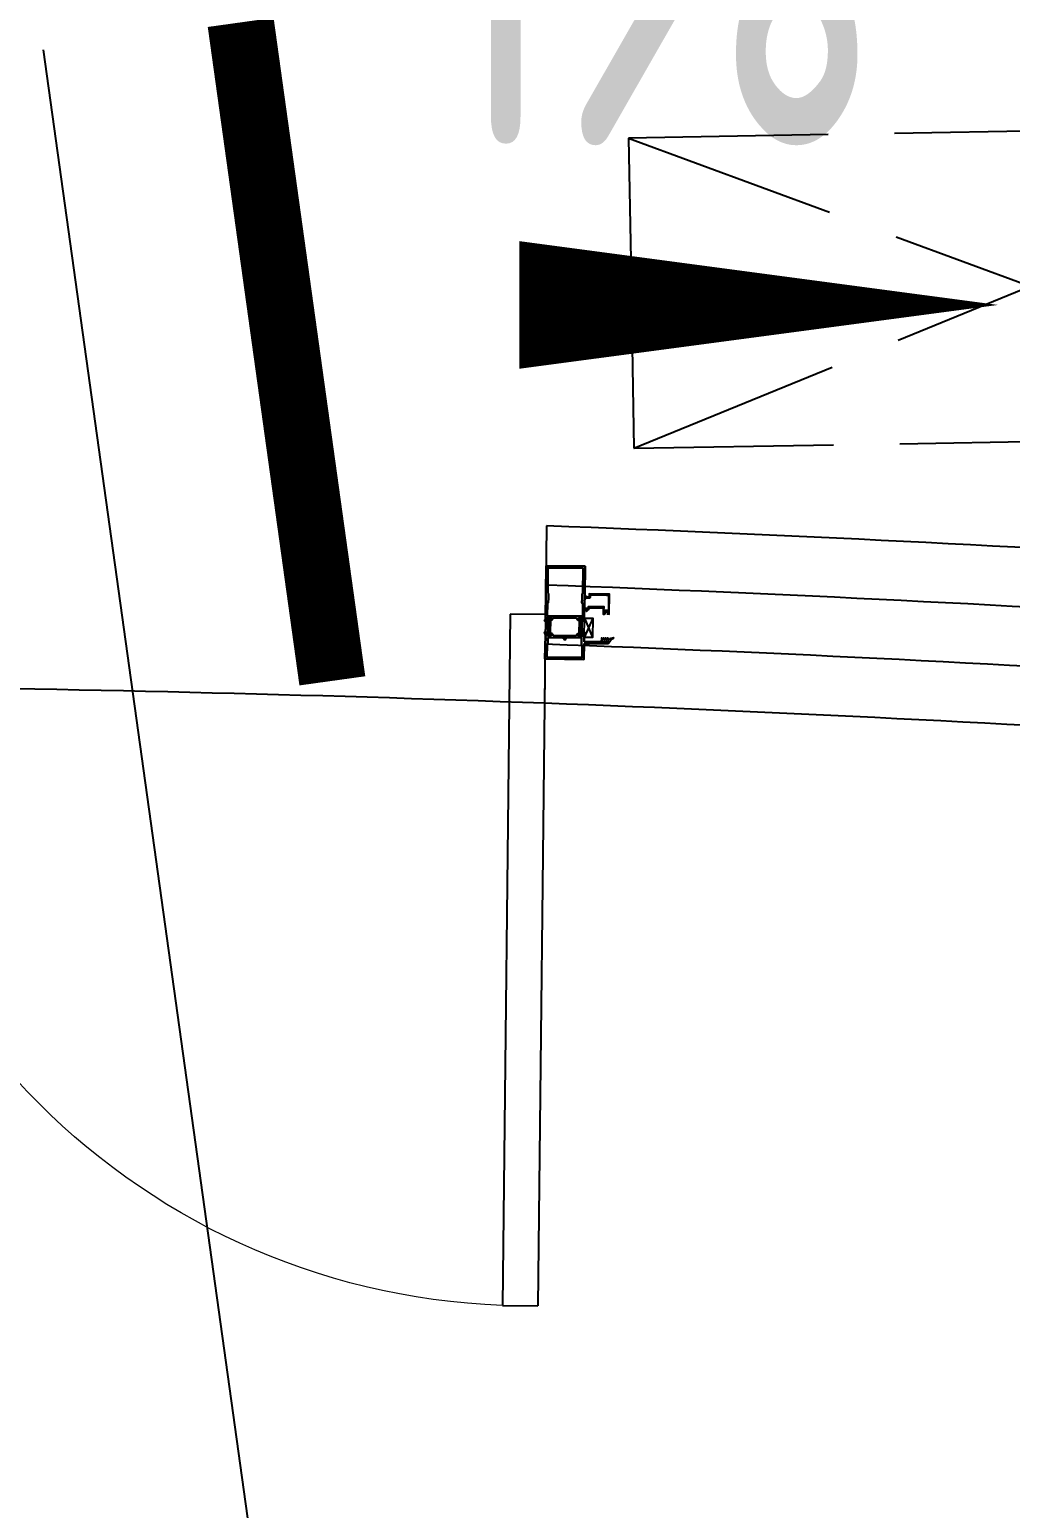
# Model space of a CAD drawing. Header units: inches. Extents: x 0 to 1813292486, y 0 to 3473589894.
# Drawn here: x 600674185 to 600675292, y 3473205776 to 3473207444 of the extents above; entities that cross this region are included whole.
import ezdxf

# ---------------------------------------------------------------- set-up
doc = ezdxf.new("R2010")
doc.units = ezdxf.units.IN
doc.header["$LTSCALE"] = 1000
doc.header["$MEASUREMENT"] = 0
doc.linetypes.add('AX-MALL-WALL-P02-QT$0$DASH', pattern=[0.35, 0.25, -0.1])
for name, color, linetype in [('A-Anno-Note', 241, 'Continuous'), ('AX-MALL-DIM-P02$0$A-Anno-Dims', 3, 'Continuous'), ('AX-MALL-DIM-P02$0$A-Anno-Note', 241, 'Continuous'), ('AX-MALL-DIM-SY-P02$0$DIM_IDEN', 3, 'Continuous'), ('AX-MALL-P02-200$0$A-Anno-Note', 241, 'Continuous'), ('AX-MALL-WALL-P02$0$A-Anno-Note', 241, 'Continuous'), ('AX-MALL-WALL-P02-QT$0$A-Anno-Note', 241, 'Continuous'), ('AX-MALL-WALL-P02-QT$0$A-Curt', 151, 'Continuous'), ('AX-MALL-WALL-P02-QT$0$A-Detl-Patt', 8, 'Continuous'), ('AX-MALL-WALL-P02-QT$0$A-Detl-Thin', 131, 'Continuous'), ('AX-MALL-WALL-P02-QT$0$A-Fixt', 81, 'Continuous'), ('AX-MALL-WALL-P02-QT$0$A-Wind', 4, 'Continuous'), ('AX-MALL-WALL-P02-QT$0$GASKET', 2, 'Continuous'), ('AX-MALL-WALL-P02-QT$0$STSF', 2, 'Continuous')]:
    doc.layers.add(name, color=color, linetype=linetype)
doc.layers.add('AX-MALL-WALL-P02-QT$0$AM_SUPPR', color=6, linetype='Continuous', lineweight=30)
doc.layers.add('AX-MALL-WALL-P02-QT$0$M-AUX-TO-ARCH', color=1, linetype='Continuous', plot=False)
doc.styles.add('AX-MALL-DIM-P02$0$_TCH_DIM', font='gbenor.shx')

# ---------------------------------------------------------------- blocks, each defined once
blk = doc.blocks.new('AX-MALL-WALL-P02-QT$0$tj')
at = {"layer": 'AX-MALL-WALL-P02-QT$0$A-Detl-Patt'}
h = blk.add_hatch(dxfattribs=at)
h.set_pattern_fill('STEEL', color=256, scale=100.0000000000001, angle=50.43183869082386)
h.set_pattern_definition([(75.00000000004839, (-14278.19445574284, 156289.8254051208), (-153.3407249234246, 41.08752340989569), []), (75.00000000004839, (-14317.88195610046, 156358.5661673546), (-153.3407249234246, 41.08752340989569), [])])
edge = h.paths.add_edge_path()
edge.add_arc((274302.9537697641, 370915.3693751197), 354853.2281302969, 270.9601093956941, 275.9513128638887)
edge.add_line((311095.3180618286, 17974.67259407043), (323404.2928284407, 17664.898229599))
edge.add_arc((337498.5854798314, -5423.033113246463), 27049.98445535583, 84.4296474408203, 121.40245730350341, ccw=False)
edge.add_line((340124.270958662, 21499.21483898163), (352435.6233639717, 23411.5238032341))
edge.add_line((352435.6233639717, 23411.5238032341), (352460.3320846558, 23263.57286787033))
edge.add_arc((262948.9762239404, 558936.3422532297), 543099.989586636, 279.486523026639, 288.5053300047131)
edge.add_line((435325.042740941, 43917.80823612213), (435185.9318172932, 44187.60760259628))
edge.add_arc((262948.9762341097, 558936.342259489), 542799.9895904897, 279.51816553668203, 288.50044427399206, ccw=False)
edge.add_line((352706.5441896915, 23608.95860147476), (352681.7270303965, 23756.88773488998))
edge.add_line((352681.7270303965, 23756.88773488998), (340117.7681742907, 21803.84383869171))
edge.add_arc((337510.0970116529, -5455.006554111635), 27383.29552171703, 84.53552636432372, 121.2026843873002)
edge.add_line((323323.7129554749, 17967.02113437653), (311085.7617697716, 18275.00808191299))
edge.add_arc((274273.8104503512, 371474.5356685471), 355112.6948552598, 270.96411062040687, 275.9501261722048, ccw=False)
edge.add_line((280248.9759351015, 16412.11376953125), (280248.9759185314, 16111.96136569977))
blk = doc.blocks.new('AX-MALL-WALL-P02-QT$0$1')
at = {"layer": 'AX-MALL-WALL-P02-QT$0$A-Detl-Patt', "linetype": 'AX-MALL-WALL-P02-QT$0$DASH', "extrusion": (0, 0, -1)}
for p, q in [((108521.714856267, -109072.1955194473), (108772.1514668465, -108543.5117721558)), ((108548.8268431425, -109085.0384221077), (108799.2634540796, -108556.3546748161)), ((108799.2634540796, -108556.3546748161), (108772.1514668465, -108543.5117721558)), ((109579.0823497772, -109573.0687398911), (109829.5189602375, -109044.3849935532)), ((109606.1943365335, -109585.9116430283), (109856.6309474707, -109057.2278962135)), ((109829.5189602375, -109044.3849935532), (109856.6309474707, -109057.2278962135)), ((108521.714856267, -109072.1955194473), (108548.8268431425, -109085.0384221077)), ((109606.1943365335, -109585.9116430283), (109579.0823497772, -109573.0687398911))]:
    blk.add_line(p, q, dxfattribs=at)
at = {"layer": 'AX-MALL-WALL-P02-QT$0$A-Detl-Patt', "linetype": 'AX-MALL-WALL-P02-QT$0$DASH', "lineweight": 13, "extrusion": (0, 0, -1)}
blk.add_lwpolyline([(-108799.1811138391, -108556.5284986496, 0.4067224467930122), (-109063.9545964003, -109329.0535812378, 0.4067224466732205), (-109829.4366202354, -109044.5588169098)], format="xyb", dxfattribs=at)
at = {"layer": 'AX-MALL-WALL-P02-QT$0$A-Detl-Patt', "linetype": 'AX-MALL-WALL-P02-QT$0$DASH', "lineweight": 13}
blk.add_lwpolyline([(108478.905179143, -109162.5688095093), (109563.3846606016, -109676.2849311829), (109649.0040137768, -109495.538351059), (108564.524532795, -108981.8222289085)], close=True, dxfattribs=at)
blk = doc.blocks.new('AX-MALL-WALL-P02-QT$0$JB-AC(O)-Hide')
for p, q in [((-225, 174.9999999999709), (-450, 174.9999999999709)), ((-450, 174.9999999999709), (-450, 37.4999999999709)), ((-450, 174.9999999999709), (-225, 87.4999999999709)), ((150, 174.9999999999709), (-150, 174.9999999999709)), ((450, 174.9999999999709), (225.0000000000582, 174.9999999999709)), ((225.0000000000582, 87.5), (450, 174.9999999999709)), ((450, 37.4999999999709), (450, 174.9999999999709)), ((-150, 58.33333333331393), (0, -2.91038304567337e-11)), ((0, -2.91038304567337e-11), (150, 58.33333333331393)), ((-150, -58.33333333337214), (0, 0)), ((0, 0), (150, -58.33333333337214)), ((-450, -37.5000000000291), (-450, -175.0000000000291)), ((450, -175.0000000000291), (450, -37.5000000000291)), ((-450, -175.0000000000291), (-225, -87.5000000000291)), ((225.0000000000582, -87.50000000005821), (450, -175.0000000000291)), ((-450, -175.0000000000291), (-225, -175.0000000000291)), ((-150, -175.0000000000291), (150, -175.0000000000291)), ((225.0000000000582, -175.0000000000291), (450, -175.0000000000291))]:
    blk.add_line(p, q)
blk = doc.blocks.new('AX-MALL-WALL-P02-QT$0$A$C0A607B9E')
at = {"linetype": 'Continuous'}
h = blk.add_hatch(dxfattribs=at)
h.set_pattern_fill('ANSI37', color=1)
h.set_pattern_definition([(45, (-14339043.63523581, -8955566.604721913), (-1.122532015133644, 1.122532015133644), []), (135, (-14339043.63523581, -8955566.604721913), (-1.122532015133644, -1.122532015133644), [])])
edge = h.paths.add_edge_path()
edge.add_arc((-0.9139503181124102, 1.200005680356738), 0.3000000007109677, 90.00000149136477, 158.929007380809)
edge.add_arc((-10.52524774848678, 4.903107314972528), 9.999999999843164, 296.68295386745126, 338.92900744899754, ccw=False)
edge.add_arc((-5.899999882837115, -4.299994455418107), 0.3000000008783908, 116.6829538936344, 276.6693296848372)
edge.add_arc((-6.910409859460344, 4.341132302995603), 8.999999999489495, 276.6693296640343, 314.4305404647798)
edge.add_arc((-0.3999999367800706, -2.299994305821036), 0.3000000002775039, 15.965287726026588, 134.4305406202942, ccw=False)
edge.add_line((-0.1115713827311993, -2.217477826401591), (0.3154286928474903, -3.710016246885061))
edge.add_arc((0.7000000978382417, -3.599994275853302), 0.3999999995578422, 195.9652875317322, 344.0347155208576)
edge.add_line((1.084571508690715, -3.710016226395965), (1.511571504175663, -2.217477781698108))
edge.add_arc((1.800000062481238, -2.299994244905033), 0.2999999999106872, 15.965287485570286, 164.0347154745168, ccw=False)
edge.add_line((2.088428616523743, -2.217477766796947), (2.515428692102432, -3.710016187280416))
edge.add_arc((2.900000097758064, -3.599994215050893), 0.4000000005265283, 195.9652876704863, 344.0347156596117)
edge.add_line((3.284571509808302, -3.710016164928675), (3.711571503430605, -2.217477722093463))
edge.add_arc((4.00000006173618, -2.299994185300388), 0.2999999999106869, 15.965287485570173, 164.0347154745168, ccw=False)
edge.add_line((4.288428615778685, -2.217477707192302), (4.715428693220019, -3.710016125813127))
edge.add_arc((5.100000098210771, -3.599994154781367), 0.3999999995578422, 195.9652875317322, 344.0347155208576)
edge.add_line((5.484571509063244, -3.71001610532403), (5.911571504548192, -2.217477662488818))
edge.add_arc((6.200000063120209, -2.29999412476442), 0.299999999910687, 15.96528767057572, 164.0347156595223, ccw=False)
edge.add_line((6.488428616896272, -2.217477645725012), (6.915428692474961, -3.710016066208482))
edge.add_arc((7.300000097895622, -3.599994094782827), 0.4000000000795124, 195.9652875690395, 360.0000015636518)
edge.add_line((7.700000097975135, -3.599994083866477), (7.700000008568168, -0.2999997902661562))
edge.add_arc((7.400000008754432, -0.2999997986480594), 0.2999999998137356, 1.600825587715661e-06, 90.00000160082558)
edge.add_line((7.400000000372529, 2.011656761169434e-07), (0, 0))
edge.add_line((0, 0), (-4.097819328308105e-08, 1.500005705282092))
edge.add_line((-4.097819328308105e-08, 1.500005705282092), (-0.9139503259211779, 1.500005681067705))
at = {"color": 1, "linetype": 'Continuous'}
blk.add_lwpolyline([(-0.9139503259211779, 1.500005681067705, 0.3101686492580818), (-1.193891020491719, 1.30786301009357, -0.1864497568041369), (-6.03471584059298, -4.031942946836352, 0.8389983335969544), (-5.865158159285784, -4.597964344546199, 0.1662717036753362), (-0.610013160854578, -2.085764415562153, -0.5684557283123705), (-0.1115713827311993, -2.217477826401591), (0.3154286928474903, -3.710016246885061, 0.754029116043224), (1.084571508690715, -3.710016226395965), (1.511571504175663, -2.217477781698108, -0.7540291160419995), (2.088428616523743, -2.217477766796947), (2.515428692102432, -3.710016187280416, 0.754029116043224), (3.284571509808302, -3.710016164928675), (3.711571503430605, -2.217477722093463, -0.7540291160419994), (4.288428615778685, -2.217477707192302), (4.715428693220019, -3.710016125813127, 0.754029116043224), (5.484571509063244, -3.71001610532403), (5.911571504548192, -2.217477662488818, -0.7540291160419995), (6.488428616896272, -2.217477645725012), (6.915428692474961, -3.710016066208482, 0.8695526997197187), (7.700000097975135, -3.599994083866477), (7.700000008568168, -0.2999997902661562, 0.414213562373095), (7.400000000372529, 2.011656761169434e-07), (0, 0), (-4.097819328308105e-08, 1.500005705282092)], format="xyb", close=True, dxfattribs=at)
blk = doc.blocks.new('AX-MALL-WALL-P02-QT$0$尺寸分格点')
at = {"ltscale": 10}
h = blk.add_hatch(color=1, dxfattribs=at)
h.dxf.hatch_style = 1
edge = h.paths.add_edge_path()
edge.add_line((0, -1.5), (-5.470445860503725e-37, 1.862645149230957e-09))
edge.add_line((0, 1.862645149230957e-09), (-1.5, 0))
edge.add_arc((0, 0), 1.5, 180, 270)
edge = h.paths.add_edge_path()
edge.add_line((0, 1.5), (5.470445846917725e-37, 1.862645149230957e-09))
edge.add_line((0, 1.862645149230957e-09), (1.5, 0))
edge.add_arc((0, 0), 1.5, 0, 90)
for p, q in [((-2.5, 0), (2.5, 0)), ((0, -2.5), (0, 2.5))]:
    blk.add_line(p, q)
blk.add_circle((0, 0), 1.5)
blk = doc.blocks.new('AX-MALL-WALL-P02-QT$0$定位点')
blk.add_blockref('AX-MALL-WALL-P02-QT$0$尺寸分格点', (0, 0))
blk = doc.blocks.new('AX-MALL-WALL-P02-QT$0$A$C40565891')
h = blk.add_hatch()
h.set_pattern_fill('NET', color=6, scale=0.5, angle=315)
h.set_pattern_definition([(225.0000000000001, (-8954763.885715963, -14331520.94940183), (-1.122532015133644, 1.122532015133643), []), (135.0000000000001, (-8954763.885715963, -14331520.94940183), (1.122532015133643, 1.122532015133644), [])])
edge = h.paths.add_edge_path()
edge.add_line((-2.873205080628395, -1), (-17.1267949193716, -1))
edge.add_arc((-17.12679491817267, -2.000000000321539), 1.000000000321539, 90.00000006869386, 120.0000000686844)
edge.add_line((-17.6267949193716, -1.133974596858025), (-19.29999999888241, -2.099999999627471))
edge.add_line((-19.29999999888241, -2.099999999627471), (-19.59999999962747, -2.099999999627471))
edge.add_arc((-19.60000000055891, -1.700000000186378), 0.3999999994410928, 180.0000001333858, 270.00000013341844, ccw=False)
edge.add_line((-20, -1.700000001117587), (-20, 1.699999999254942))
edge.add_arc((-19.59999999962758, 1.699999999255055), 0.4000000003724153, 89.99999999998369, 180.0000000000163, ccw=False)
edge.add_line((-19.59999999962747, 2.099999999627471), (-19.29999999888241, 2.099999999627471))
edge.add_line((-19.29999999888241, 2.099999999627471), (-17.6267949193716, 1.133974596858025))
edge.add_arc((-17.12679491817268, 2.000000000321516), 1.000000000321515, 239.9999999313152, 269.9999999313065)
edge.add_line((-17.1267949193716, 1), (-2.873205080628395, 1))
edge.add_arc((-2.873205081827319, 2.000000000321497), 1.000000000321497, 270.0000000686933, 300.0000000686851)
edge.add_line((-2.373205080628395, 1.133974596858025), (-0.6999999992549419, 2.099999999627471))
edge.add_line((-0.6999999992549419, 2.099999999627471), (-0.400000000372529, 2.099999999627471))
edge.add_arc((-0.4000000003724153, 1.699999999255056), 0.4000000003724153, -1.63140612130519e-11, 90.00000000001631, ccw=False)
edge.add_line((0, 1.699999999254942), (0, -1.700000001117587))
edge.add_arc((-0.3999999994410927, -1.700000000186378), 0.3999999994410927, 269.99999986658156, 359.99999986661413, ccw=False)
edge.add_line((-0.400000000372529, -2.099999999627471), (-0.6999999992549419, -2.099999999627471))
edge.add_line((-0.6999999992549419, -2.099999999627471), (-2.373205080628395, -1.133974596858025))
edge.add_arc((-2.873205081827309, -2.00000000032146), 1.00000000032146, 59.99999993131432, 89.9999999313073)
at = {"layer": 'AX-MALL-WALL-P02-QT$0$STSF', "lineweight": 40}
blk.add_lwpolyline([(-2.873205080628395, -1), (-17.1267949193716, -1, 0.1316524975873539), (-17.6267949193716, -1.133974596858025), (-19.29999999888241, -2.099999999627471), (-19.59999999962747, -2.099999999627471, -0.4142135623732616), (-20, -1.700000001117587), (-20, 1.699999999254942, -0.4142135623732612), (-19.59999999962747, 2.099999999627471), (-19.29999999888241, 2.099999999627471), (-17.6267949193716, 1.133974596858025, 0.1316524975873571), (-17.1267949193716, 1), (-2.873205080628395, 1, 0.1316524975873597), (-2.373205080628395, 1.133974596858025), (-0.6999999992549419, 2.099999999627471), (-0.400000000372529, 2.099999999627471, -0.4142135623732616), (0, 1.699999999254942), (0, -1.700000001117587, -0.4142135623732616), (-0.400000000372529, -2.099999999627471), (-0.6999999992549419, -2.099999999627471), (-2.373205080628395, -1.133974596858025, 0.1316524975873647)], format="xyb", close=True, dxfattribs=at)
blk = doc.blocks.new('AX-MALL-WALL-P02-QT$0$A$C5DA96DE0')
at = {"layer": 'AX-MALL-WALL-P02-QT$0$AM_SUPPR', "color": 3}
for points in [[(-22.00068093277514, 105.1999999992549), (-22.00001176260412, 46.60000000149012, -0.414213562373095), (-21.70001176185906, 46.29999999888241), (-21.7000117637217, 45.30000000074506, -0.4142135651008757), (-21.90001176483929, 45.09999999962747), (-22.11765938811004, 45.09999999962747, 0.3152987896086648), (-22.30559791438282, 44.96840402856469), (-22.88795028813183, 43.36840402893722, 0.5486187836891172), (-22.68258061446249, 43.10076105967164), (-19.96206398494542, 43.32127769291401, 0.1763269799607178), (-19.83807377703488, 43.37909527309239), (-19.45859040878713, 43.75857864320278, 0.5773502703764628), (-19.54824795387685, 44.09318516403437), (-19.70076583139598, 44.13405220396817, -0.3107450373417215), (-19.86631920561194, 44.32805990986526), (-20.20001176558435, 46.220524456352), (-20.20001176558435, 46.30000000074506, -0.664494698151357), (-19.35008465312421, 46.6571428515017, 0.1962615707062706), (-19.21011380665004, 46.59999999962747), (-15.80001176707447, 46.59999999962747, -0.414213562373095), (-15.50001176446676, 46.30000000074506), (-15.50001176446676, 45.99448045343161), (-16.4794679954648, 44.32503772899508, 0.5796797259406589), (-16.35058767162263, 44.09999999776483), (-15.09727879799902, 44.09999999776483, 0.266079426403572), (-14.23476512730122, 44.59396623261273), (-13.34764037840068, 46.10603376291692, -0.2660794268336467), (-12.48512670956552, 46.59999999776483), (-12.48512670956552, 46.59999999776483), (12.48510318435729, 46.59999999962747, -0.2660794268336467), (13.3476168513298, 46.10603376291692), (14.23474160209298, 44.59396623261273, 0.266079426403572), (15.09725527279079, 44.09999999962747), (16.35056414455175, 44.09999999962747, 0.5796797259406589), (16.47944446653128, 44.32503772713244), (15.49998823925853, 45.99448045343161), (15.49998823553324, 46.29999999888241, -0.414213562373095), (15.7999882362783, 46.59999999962747), (19.21009027957916, 46.59999999962747, 0.1962615707062706), (19.35006112605333, 46.6571428515017, -0.664494698151357), (20.19998823665082, 46.29999999888241), (20.19998823665082, 46.220524456352), (19.86629567667842, 44.32805990800261, -0.3107450373417215), (19.70074230805039, 44.13405220396817), (19.54822442866862, 44.09318516217172, 0.5773502703764628), (19.45856687985361, 43.75857864320278), (19.83805025182664, 43.37909527309239, 0.1763269799607178), (19.96204045787454, 43.32127769291401), (22.68255708739161, 43.10076105967164, 0.5486187836891172), (22.88792676106095, 43.36840402893722), (22.30557438544929, 44.96840402670205, 0.3152987896086648), (22.11763586290181, 45.10000000149012), (21.89998823590577, 45.09999999962747, -0.4142135651008757), (21.69998823665082, 45.29999999888241), (21.69998823478818, 46.29999999888241, -0.414213562373095), (21.99998823739588, 46.59999999962747), (22.00029997527599, 73.89985392801464)], [(-12.48512671142817, 26.59999999962747), (-12.48512671142817, 26.59999999962747, -0.266079426695036), (-13.34764038026333, 27.09396623820066), (-14.23476512916386, 28.60603376477957, 0.2660794267352428), (-15.09727879799902, 29.10000000149012), (-16.35058767162263, 29.09999999962747, 0.5796797243171364), (-16.4794679954648, 28.87496227398515), (-15.50001176446676, 27.20551954396069), (-15.50001176819205, 26.90000000223517, -0.414213562429924), (-15.80001176521182, 26.59999999776483), (-19.21011380665004, 26.59999999962747, 0.196261570738114), (-19.35008465498686, 26.54285714589059, -0.6644947009864839), (-20.20001176558435, 26.90000000223517), (-20.20001176558435, 26.97947554662824), (-19.86631920747459, 28.87194008752704, -0.3107450376907102), (-19.70076583139598, 29.06594779156148), (-19.5482479557395, 29.10681483522058, 0.5773502691095918), (-19.45859040878713, 29.44142135605216), (-19.83807377517223, 29.82090472429991, 0.1763269806166101), (-19.96206398680806, 29.87872230820358), (-22.68258061632514, 30.0992389395833, 0.5486187865199976), (-22.88795028440654, 29.83159597031772), (-22.30559791252017, 28.23159597069025, 0.3152987889515711), (-22.1176593862474, 28.09999999962747), (-21.90001176297665, 28.09999999776483, -0.4142135620321224), (-21.70001176558435, 27.89999999850988), (-21.70001176558435, 26.90000000037253, -0.414213562429924), (-22.00001176446676, 26.59999999962747), (-22.00026272423565, -1.862645149230957e-09), (22.00026272051036, 0), (22.00006804615259, 18.00577012822032)], [(22.00005050562322, 19.99999999813735), (21.99998823739588, 26.59999999962747, -0.414213562429924), (21.69998823665082, 26.90000000037253), (21.69998823478818, 27.89999999850988, -0.4142135620321224), (21.89998823776841, 28.09999999962747), (22.11763586103916, 28.09999999776483, 0.3152987889515711), (22.30557438544929, 28.23159596882761), (22.88792676106095, 29.83159597218037, 0.5486187865199976), (22.68255708925426, 30.0992389395833), (19.96204045601189, 29.87872230820358, 0.1763269806166101), (19.83805024810135, 29.82090472429991), (19.45856687985361, 29.44142135605216, 0.5773502691095918), (19.54822443053126, 29.10681483708322), (19.70074230805039, 29.06594779156148, -0.3107450376907102), (19.86629567667842, 28.87194008752704), (20.19998823851347, 26.97947554290295), (20.19998824037611, 26.89999999850988, -0.6644947009864839), (19.35006112605333, 26.54285714402795, 0.196261570738114), (19.21009027957916, 26.59999999776483), (15.79998823441565, 26.59999999776483, -0.414213562429924), (15.49998823925853, 26.89999999850988), (15.49998823925853, 27.20551954582334), (16.47944446466863, 28.87496227398515, 0.5796797243171364), (16.3505641464144, 29.09999999962747), (15.09725527092814, 29.09999999776483, 0.2660794267352428), (14.23474160209298, 28.60603376477957), (13.3476168513298, 27.09396623820066, -0.266079426695036), (12.48510318249464, 26.59999999962747), (-12.48512671142817, 26.59999999962747)]]:
    blk.add_lwpolyline(points, format="xyb", dxfattribs=at)
for points in [[(22.00029996782541, 73.89983759261668), (22.00005446560681, 73.89983759261668), (21.99998823553324, 105.1999999992549), (-22.00068093277514, 105.1999999992549)], [(-19.80001176521182, 103), (-19.80001176521182, 103), (-19.80001176334918, 74.70021012239158), (-19.00001176446676, 73.70021012239158), (-19.00001176446676, 68.70021012239158), (-19.00001176446676, 63.70021012239158), (-20.00001176446676, 62.70021012611687), (-20.00001176446676, 48.79999999888241), (19.99998823553324, 48.79999999701977), (19.99998823739588, 62.70021012425423), (18.99998823739588, 63.70021012425423), (18.99998823739588, 68.70021012239158), (18.99998823553324, 73.70021012425423), (19.79998823814094, 74.70021012052894), (19.79998823814094, 103), (-19.80001176521182, 103)], [(-19.00003717839718, 24.40000000223517), (-19.00003717839718, 16.60000000149012), (-19.8001159671694, 15.59989579208195), (-19.80026083253324, 2.199999997392297), (-19.80001176521182, 2.199999999254942), (19.80023730732501, 2.199999997392297), (19.80009244196117, 15.5998957939446), (19.0000136513263, 16.60000000149012), (19.0000136513263, 24.40000000223517), (-19.00003717839718, 24.40000000223517)], [(21.99999776296318, 20.00577012635767), (43.9999977555126, 20.00634960085154), (43.99998722039163, 20.40634960122406), (44.99999512173235, 20.10637594014406), (44.99998722039163, 20.40637594088912), (45.99999512173235, 20.10640227980912), (45.99998722039163, 20.40640228055418), (46.99999512173235, 20.10642861947417), (46.99998722039163, 20.40642862021923), (47.99999511986971, 20.10645495913923), (47.99998721852899, 20.40645495988429), (48.99998721852899, 20.40648129954934), (49.00005043298006, 18.00648130103946), (22.00006804615259, 18.00577012822032)]]:
    blk.add_lwpolyline(points, dxfattribs=at)
at = {"color": 6, "ltscale": 10, "xscale": -0.9999999999999999, "rotation": 90}
blk.add_blockref('AX-MALL-WALL-P02-QT$0$A$C40565891', (-17.70395603775978, 26.59999999776483), dxfattribs=at)
at = {"color": 6, "ltscale": 10, "rotation": 270}
blk.add_blockref('AX-MALL-WALL-P02-QT$0$A$C40565891', (17.7039325106889, 26.59999999962747), dxfattribs=at)
blk = doc.blocks.new('AX-MALL-WALL-P02-QT$0$A$C3D8E1D5A')
at = {"color": 3, "ltscale": 10}
blk.add_lwpolyline([(-25.00024726614356, -18.80000000074506), (-25.00024726614356, -17.5), (-23.00024726614356, -17.5), (-23.00024726614356, -15.49870925210416), (-6.999231616035104, -15.49870925210416), (-6.999231616035104, -22.4997000452131), (-5.299231618642807, -22.49987648613751, 0.4142135623695433), (-4.999231617897749, -22.19987648539245), (-4.999231617897749, -21.80005405470729, 0.4140000559725384), (-5.299012914299965, -21.50005413405597), (-5.699499286711216, -21.49969883821905, -0.483847094079415), (-5.991148311644793, -21.13052784092724), (-5.699231617152691, -19.89966636151075), (-1.299031617119908, -19.89966636151075), (-1.005294770002365, -21.1397417280823, -0.4741802569087657), (-1.298974558711052, -21.49969902634621), (-1.699460931122303, -21.50005413405597, 0.4140000559734259), (-1.999242229387164, -21.80005405470729), (-1.999242229387164, -22.19987648539245, 0.4142135624494586), (-1.699242228642106, -22.49987648613751), (0.0007206704467535019, -22.49987648613751), (0, 0), (-22.90028521977365, 0), (-22.90028521977365, -1), (-22.40028521977365, -1), (-22.40028521977365, -3, -0.414213562373095), (-22.90028521977365, -3.5), (-25.00028521940112, -3.5), (-25.46520863845944, -2.913615984842181, 0.4988684829111732), (-25.94440526142716, -2.92562854103744), (-27.44440526142716, -5.025628542527556, 0.8192868568614478), (-27.04232501238585, -5.455046217888594), (-25.50028521940112, -4.5), (-22.90028521977365, -4.5, 0.414213562373095), (-21.40028521977365, -3), (-21.40028521977365, -1), (-3.19995454326272, -1, -0.4142094303452601), (-0.9999545440077782, -3.199968963861465), (-0.9996059481054544, -18.5), (-5.999231616035104, -18.5), (-5.999231616035104, -14.5), (-24.00024726614356, -14.5), (-24.00024726614356, -16.5), (-25.00024726614356, -16.5), (-27.20351210050285, -16.5, 0.6582415972160955), (-27.56668968312442, -17.34365977905691), (-25.86342484690249, -19.14365977980196, 0.6827143578984822), (-25.00028521940112, -18.79383949562907)], format="xyb", dxfattribs=at)
blk = doc.blocks.new('AX-MALL-WALL-P02-QT$0$A$C3EB17898')
at = {"color": 6}
for p, q in [((22.00011673569679, 23.00000000001455), (31.33093450777233, 1)), ((31.33093450404704, 22.99999999998545), (22.00011673942208, 0.9999999999854481))]:
    blk.add_line(p, q, dxfattribs=at)
blk.add_lwpolyline([(22.00011673569679, 23.00000000001455), (31.33093450404704, 22.99999999998545), (31.33093450777233, 1), (22.00011673942208, 0.9999999999854481)], close=True, dxfattribs=at)
at = {"color": 6, "ltscale": 10}
for name, p in [('AX-MALL-WALL-P02-QT$0$A$C5DA96DE0', (0, -23.70584608986974)), ('AX-MALL-WALL-P02-QT$0$A$C3D8E1D5A', (49.90040195731854, 50.19399150274694))]:
    blk.add_blockref(name, p, dxfattribs=at)
at = {"color": 6, "ltscale": 10, "rotation": 180}
blk.add_blockref('AX-MALL-WALL-P02-QT$0$A$C0A607B9E', (48.99995207971369, -3.305792821571231), dxfattribs=at)
at = {"layer": 'AX-MALL-WALL-P02-QT$0$GASKET', "extrusion": (0, 0, -1), "zscale": -1, "rotation": 270}
blk.add_blockref('AX-MALL-WALL-P02-QT$0$定位点', (1.455191522836685e-11, 0), dxfattribs=at)
blk = doc.blocks.new('AX-MALL-WALL-P02-QT$0$mqst2')
at = {"color": 6, "ltscale": 10, "rotation": 359.3443550994439}
blk.add_blockref('AX-MALL-WALL-P02-QT$0$A$C3EB17898', (461198.8854217529, -40516.60896539688), dxfattribs=at)
blk = doc.blocks.new('AX-MALL-WALL-P02-QT$0$$DorLib2D$00000002')
for p, q in [((-0.5, -5.684341886080802e-17), (-0.5000000000000007, 0.4875)), ((-0.4750000000000007, 0.4875), (-0.5000000000000007, 0.4875)), ((-0.475, -2.842170943040401e-17), (-0.4750000000000007, 0.4875)), ((0.475, -2.842170943040401e-17), (0.4750000000000007, 0.4875)), ((0.4750000000000007, 0.4875), (0.5000000000000007, 0.4875)), ((0.5, -5.684341886080802e-17), (0.5000000000000007, 0.4875)), ((-0.5, -5.684341886080802e-17), (-0.475, -2.842170943040401e-17)), ((0.5, -5.684341886080802e-17), (0.475, -2.842170943040401e-17))]:
    blk.add_line(p, q)
at = {"lineweight": 13}
for centre, start, end in [((-0.4875, -4.263256414560601e-17), 0, 88.53071641864632), ((0.4875, -4.263256414560601e-17), 91.4692835813537, 180)]:
    blk.add_arc(centre, 0.4875, start, end, dxfattribs=at)
blk = doc.blocks.new('AX-MALL-WALL-P02-QT')
at = {"layer": 'AX-MALL-WALL-P02-QT$0$A-Curt'}
blk.add_line((600470244.1040308, 3473033899.374627), (600470172.2253942, 3473033712.664101), dxfattribs=at)
for centre, radius, start, end in [((600458471.6632764, 3473005546.250577), 30700.00007641308, 65.94720604980293, 67.45138959967701), ((600458471.6632693, 3473005546.250581), 30633.33340947241, 65.94720603503283, 67.44813918646706), ((600458471.6632686, 3473005546.250577), 30566.6667466192, 65.94720603700192, 67.44487460717103), ((600458471.6632818, 3473005546.250575), 30500.00007618128, 65.9472060612847, 67.44159577366915)]:
    blk.add_arc(centre, radius, start, end, dxfattribs=at)
at = {"layer": 'AX-MALL-WALL-P02-QT$0$A-Wind'}
blk.add_arc((600458471.6632758, 3473005546.250579), 30500.00007579595, 67.44159745081552, 70.44761905081224, dxfattribs=at)
at = {"layer": 'AX-MALL-WALL-P02-QT$0$A-Anno-Note', "rotation": 339.5681613092181}
blk.add_blockref('AX-MALL-WALL-P02-QT$0$mqst2', (600052179.2710491, 3473232742.396311), dxfattribs=at)
at = {"layer": 'AX-MALL-WALL-P02-QT$0$A-Detl-Thin', "rotation": 339.5681613091762}
blk.add_blockref('AX-MALL-WALL-P02-QT$0$tj', (600144118.6961328, 3473128496.287411), dxfattribs=at)
at = {"layer": 'AX-MALL-WALL-P02-QT$0$A-Fixt', "rotation": 340.5522082655789}
blk.add_blockref('AX-MALL-WALL-P02-QT$0$JB-AC(O)-Hide', (600470849.7404894, 3473033962.267712), dxfattribs=at)
at = {"layer": 'AX-MALL-WALL-P02-QT$0$A-Wind', "xscale": -1600, "yscale": 1600, "zscale": 200, "rotation": 158.9446082489367}
blk.add_blockref('AX-MALL-WALL-P02-QT$0$$DorLib2D$00000002', (600469461.5779277, 3473034093.435739), dxfattribs=at)
at = {"layer": 'AX-MALL-WALL-P02-QT$0$M-AUX-TO-ARCH', "rotation": 4.560280946982823}
blk.add_blockref('AX-MALL-WALL-P02-QT$0$1', (600352411.175241, 3473135342.150907), dxfattribs=at)
blk = doc.blocks.new('AX-MALL-WALL-P02')
at = {"layer": 'AX-MALL-WALL-P02$0$A-Anno-Note'}
blk.add_blockref('AX-MALL-WALL-P02-QT', (0, 0), dxfattribs=at)
blk = doc.blocks.new('AX-MALL-DIM-SY-P02')
at = {"layer": 'AX-MALL-DIM-SY-P02$0$DIM_IDEN'}
blk.add_line((600469899.6056343, 3473034600.856577), (600468216.6405998, 3473027015.097995), dxfattribs=at)
at = {"layer": 'AX-MALL-DIM-SY-P02$0$DIM_IDEN', "const_width": 75}
blk.add_lwpolyline([(600470119.2646285, 3473034552.123362), (600469956.8205774, 3473033819.926714)], dxfattribs=at)
blk = doc.blocks.new('AX-MALL-DIM-P02')
at = {"layer": 'AX-MALL-DIM-P02$0$A-Anno-Dims'}
blk.add_lwpolyline([(600470153.7082459, 3473034199.121849, 0, 0, 0), (600470808.4407194, 3473033955.21479, 0, 144, 0), (600470302.4131202, 3473034143.724919, 0, 0, 0)], format="xyseb", dxfattribs=at)
blk.add_blockref('AX-MALL-DIM-SY-P02', (0, 0), dxfattribs=at)
at = {"layer": 'AX-MALL-DIM-P02$0$A-Anno-Note', "style": 'AX-MALL-DIM-P02$0$_TCH_DIM', "width": 0.7}
blk.add_text('1%', height=535.5, rotation=339.56816130725, dxfattribs=at).set_placement((600470259.6146307, 3473034351.945082))
blk = doc.blocks.new('AX-MALL-P02-200')
at = {"layer": 'AX-MALL-P02-200$0$A-Anno-Note'}
blk.add_blockref('AX-MALL-WALL-P02', (0, 0), dxfattribs=at)
blk.add_blockref('AX-MALL-DIM-P02', (0, 0), dxfattribs=at)

msp = doc.modelspace()

# ---------------------------------------------------------------- block references
at = {"layer": 'A-Anno-Note', "rotation": 20.43183869077545}
msp.add_blockref('AX-MALL-P02-200', (1250392458.527329, 9048125.682563305), dxfattribs=at)

doc.saveas('drawing.dxf')
